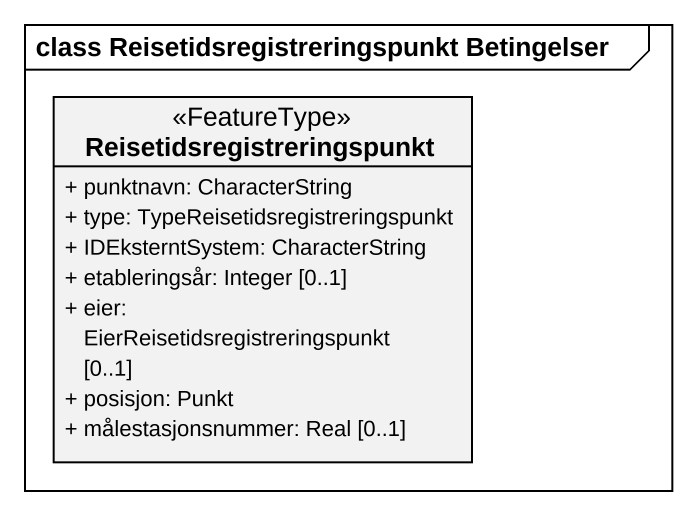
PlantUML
@startuml
mainframe class Reisetidsregistreringspunkt Betingelser
hide circle
hide empty members
skinparam classAttributeIconSize 0
class Reisetidsregistreringspunkt <<FeatureType>> {
  + punktnavn: CharacterString
  + type: TypeReisetidsregistreringspunkt
  + IDEksterntSystem: CharacterString
  + etableringsår: Integer [0..1]
  + eier: EierReisetidsregistreringspunkt [0..1]
  + posisjon: Punkt
  + målestasjonsnummer: Real [0..1]
}
@enduml
